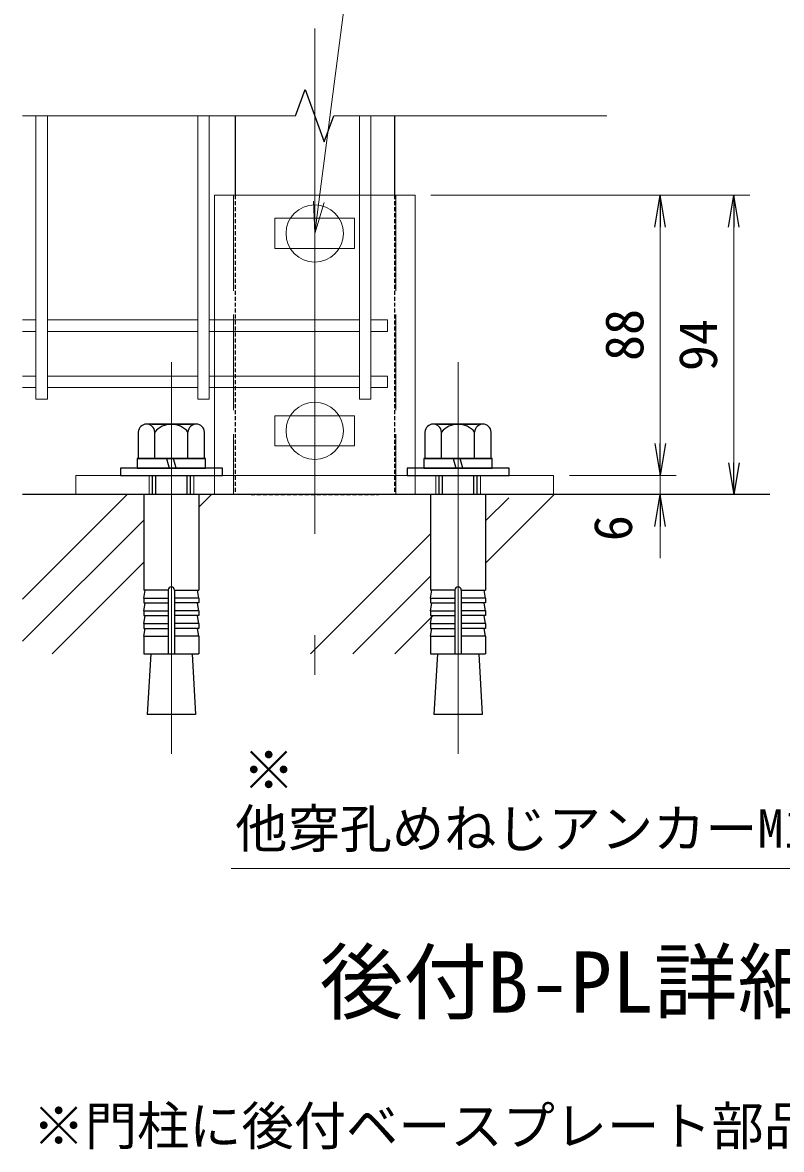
# Model space of a CAD drawing. Units: millimetres, scale not verified, with parts at other scales. Extents: x -1370 to 7030, y -2970 to 2970.
# Drawn here: x 4803 to 5756, y -1547 to -132 of the extents above; entities that cross this region are included whole.
import ezdxf
from ezdxf.enums import TextEntityAlignment as Align

# ---------------------------------------------------------------- set-up
doc = ezdxf.new("R2010")
doc.units = ezdxf.units.MM
doc.header["$LTSCALE"] = 20
for name, pattern in [('DASHED', [7.5, 6, -1.5]), ('USER1', [50.8, 31.75, -6.35, 6.35, -6.35]), ('USER3', [0.375, 0.25, -0.125])]:
    doc.linetypes.add(name, pattern=pattern)
for name, color, linetype, lineweight in [('0-1_D-BMK', 2, 'USER1', 13), ('0-2_D-STR1', 1, 'Continuous', 25), ('0-4_D-STR3', 3, 'Continuous', 13), ('0-5_D-STR-TXT', 7, 'Continuous', 13), ('0-7_D-STR2', 7, 'Continuous', 13), ('0-8_D-STR-DIM', 7, 'Continuous', 13), ('0-9_0', 7, 'Continuous', 25), ('0-C_D-DCR-HCH', 7, 'Continuous', 13), ('0-D_D-BGD', 7, 'Continuous', 25)]:
    doc.layers.add(name, color=color, linetype=linetype, lineweight=lineweight)
doc.layers.add('0-B_D-TTL-TXT', color=7, linetype='Continuous')
doc.styles.add('ＭＳ ゴシック', font='')
doc.styles.get('ＭＳ ゴシック').set_extended_font_data('MS Gothic')

# ---------------------------------------------------------------- blocks, each defined once
blk = doc.blocks.new('_Open')
at = {"layer": '0-9_0'}
blk.add_line((-20, 3.33), (0, 0), dxfattribs=at)
blk.add_lwpolyline([(-20, -3.33), (0, 0), (-20, 0)], dxfattribs=at)

msp = doc.modelspace()

# ---------------------------------------------------------------- linework, layer by layer
at = {"layer": '0-1_D-BMK'}
for p, q in [((5169.51, -139.07), (5169.51, -950.81)), ((4989.51, -558.1), (4989.51, -1050.11)), ((5349.51, -558.1), (5349.51, -1050.11))]:
    msp.add_line(p, q, dxfattribs=at)
at = {"layer": '0-2_D-STR1'}
for p, q in [((5069.5, -248.63), (5069.5, -348.5)), ((5269.5, -248.63), (5269.5, -348.5))]:
    msp.add_line(p, q, dxfattribs=at)
at = {"layer": '0-2_D-STR1', "linetype": 'USER3'}
for p, q in [((5069.5, -348.49), (5069.5, -724.5)), ((5269.5, -348.49), (5269.5, -724.5)), ((5089.5, -724.5), (5249.5, -724.5))]:
    msp.add_line(p, q, dxfattribs=at)
at = {"layer": '0-4_D-STR3', "linetype": 'DASHED'}
for p, q in [((5067.49, -348.5), (5067.49, -724.5)), ((5271.49, -348.5), (5271.49, -724.5)), ((4961.49, -700.5), (4961.49, -724.5)), ((5017.49, -700.5), (5017.49, -724.5)), ((5043.49, -700.5), (5043.49, -724.5)), ((5295.49, -700.5), (5295.49, -724.5)), ((5321.49, -700.5), (5321.49, -724.5)), ((5377.49, -700.5), (5377.49, -724.5))]:
    msp.add_line(p, q, dxfattribs=at)
at = {"layer": '0-4_D-STR3'}
for p, q in [((5295.49, -348.5), (5295.49, -700.5)), ((5219.46, -377.5), (5119.45, -377.5)), ((5119.45, -377.5), (5119.45, -415.5)), ((5219.45, -377.5), (5219.45, -415.5)), ((5219.45, -415.5), (5119.46, -415.5)), ((5219.46, -625.5), (5119.45, -625.5)), ((5119.45, -625.5), (5119.45, -663.5)), ((5219.45, -625.5), (5219.45, -663.5)), ((5219.45, -663.5), (5119.46, -663.5)), ((4869.5, -700.5), (5469.5, -700.5)), ((5469.5, -700.5), (5469.5, -724.5)), ((4954.91, -724.5), (5024.11, -724.5)), ((5314.91, -724.5), (5384.11, -724.5))]:
    msp.add_line(p, q, dxfattribs=at)
at = {"layer": '0-4_D-STR3', "lineweight": 25}
for p, q in [((5020.68, -636.1), (4958.33, -636.1)), ((4965.51, -636.1), (5013.51, -636.1)), ((5380.68, -636.1), (5318.33, -636.1)), ((5325.51, -636.1), (5373.51, -636.1)), ((4947.94, -646.1), (4947.94, -679.3)), ((4968.72, -679.3), (4968.72, -646.1)), ((5010.29, -679.3), (5010.29, -646.1)), ((5031.08, -679.3), (5031.08, -646.1)), ((5307.94, -646.1), (5307.94, -679.3)), ((5328.72, -679.3), (5328.72, -646.1)), ((5370.29, -679.3), (5370.29, -646.1)), ((5391.08, -679.3), (5391.08, -646.1)), ((5032.51, -679.3), (4946.51, -679.3)), ((4946.51, -679.3), (4946.51, -691.3)), ((4947.94, -679.3), (5031.08, -679.3)), ((4983.51, -679.3), (4986.72, -691.3)), ((4995.51, -691.3), (4992.29, -679.3)), ((5032.51, -691.3), (5032.51, -679.3)), ((5392.51, -679.3), (5306.51, -679.3)), ((5306.51, -679.3), (5306.51, -691.3)), ((5307.94, -679.3), (5391.08, -679.3)), ((5343.51, -679.3), (5346.72, -691.3)), ((5355.51, -691.3), (5352.29, -679.3)), ((5392.51, -691.3), (5392.51, -679.3)), ((4925.51, -691.3), (4925.51, -700.5)), ((5053.51, -691.3), (4925.51, -691.3)), ((4946.51, -691.3), (5032.51, -691.3)), ((5053.51, -700.5), (5053.51, -691.3)), ((5285.51, -691.3), (5285.51, -700.5)), ((5413.51, -691.3), (5285.51, -691.3)), ((5306.51, -691.3), (5392.51, -691.3)), ((5413.51, -700.5), (5413.51, -691.3)), ((4925.51, -700.5), (5053.51, -700.5)), ((4965.52, -700.5), (4965.52, -724.5)), ((4969.84, -724.5), (4969.84, -700.5)), ((5009.2, -724.5), (5009.2, -700.5)), ((5013.52, -724.5), (5013.52, -700.5)), ((5285.51, -700.5), (5413.51, -700.5)), ((5325.52, -700.5), (5325.52, -724.5)), ((5329.84, -724.5), (5329.84, -700.5)), ((5369.2, -724.5), (5369.2, -700.5)), ((5373.52, -724.5), (5373.52, -700.5)), ((4954.91, -724.5), (4954.91, -844.65)), ((5024.11, -724.5), (5024.11, -844.65)), ((5314.91, -724.5), (5314.91, -844.65)), ((5384.11, -724.5), (5384.11, -844.65)), ((4985.51, -844.65), (4954.91, -844.65)), ((4954.91, -854.65), (4956.64, -844.8)), ((4985.51, -844.65), (4985.51, -924.5)), ((4993.51, -844.65), (5024.11, -844.65)), ((4993.51, -844.65), (4993.51, -924.5)), ((5024.11, -854.65), (5022.37, -844.8)), ((5345.51, -844.65), (5314.91, -844.65)), ((5314.91, -854.65), (5316.64, -844.8)), ((5345.51, -844.65), (5345.51, -924.5)), ((5353.51, -844.65), (5384.11, -844.65)), ((5353.51, -844.65), (5353.51, -924.5)), ((5384.11, -854.65), (5382.37, -844.8)), ((4954.91, -854.65), (4985.51, -854.65)), ((4954.91, -854.65), (4954.91, -860.65)), ((4954.91, -860.65), (4985.51, -860.65)), ((4954.91, -870.65), (4956.64, -860.8)), ((5024.11, -854.65), (4993.51, -854.65)), ((5024.11, -860.65), (4993.51, -860.65)), ((5024.11, -870.65), (5022.37, -860.8)), ((5024.11, -854.65), (5024.11, -860.65)), ((5314.91, -854.65), (5345.51, -854.65)), ((5314.91, -854.65), (5314.91, -860.65)), ((5314.91, -860.65), (5345.51, -860.65)), ((5314.91, -870.65), (5316.64, -860.8)), ((5384.11, -854.65), (5353.51, -854.65)), ((5384.11, -860.65), (5353.51, -860.65)), ((5384.11, -870.65), (5382.37, -860.8)), ((5384.11, -854.65), (5384.11, -860.65)), ((4954.91, -870.65), (4985.51, -870.65)), ((4954.91, -870.65), (4954.91, -876.65)), ((4954.91, -876.65), (4985.51, -876.65)), ((4954.91, -886.65), (4956.64, -876.8)), ((5024.11, -870.65), (4993.51, -870.65)), ((5024.11, -876.65), (4993.51, -876.65)), ((5024.11, -886.65), (5022.37, -876.8)), ((5024.11, -870.65), (5024.11, -876.65)), ((5314.91, -870.65), (5345.51, -870.65)), ((5314.91, -870.65), (5314.91, -876.65)), ((5314.91, -876.65), (5345.51, -876.65)), ((5314.91, -886.65), (5316.64, -876.8)), ((5384.11, -870.65), (5353.51, -870.65)), ((5384.11, -876.65), (5353.51, -876.65)), ((5384.11, -886.65), (5382.37, -876.8)), ((5384.11, -870.65), (5384.11, -876.65)), ((4954.91, -886.65), (4985.51, -886.65)), ((4954.91, -886.65), (4954.91, -892.65)), ((5024.11, -886.65), (4993.51, -886.65)), ((5024.11, -886.65), (5024.11, -892.65)), ((5314.91, -886.65), (5345.51, -886.65)), ((5314.91, -886.65), (5314.91, -892.65)), ((5384.11, -886.65), (5353.51, -886.65)), ((5384.11, -886.65), (5384.11, -892.65)), ((4954.91, -902.5), (4956.64, -892.65)), ((4954.91, -892.65), (4985.51, -892.65)), ((4954.91, -902.5), (4985.51, -902.5)), ((4954.91, -902.5), (4954.91, -924.5)), ((5024.11, -892.65), (4993.51, -892.65)), ((5024.11, -902.5), (4993.51, -902.5)), ((5024.11, -902.5), (5022.37, -892.65)), ((5024.11, -902.5), (5024.11, -924.5)), ((5314.91, -902.5), (5316.64, -892.65)), ((5314.91, -892.65), (5345.51, -892.65)), ((5314.91, -902.5), (5345.51, -902.5)), ((5314.91, -902.5), (5314.91, -924.5)), ((5384.11, -892.65), (5353.51, -892.65)), ((5384.11, -902.5), (5353.51, -902.5)), ((5384.11, -902.5), (5382.37, -892.65)), ((5384.11, -902.5), (5384.11, -924.5)), ((4954.91, -924.5), (5024.11, -924.5)), ((4963.53, -924.5), (4959.19, -1000.9)), ((5015.48, -924.5), (5019.82, -1000.9)), ((5314.91, -924.5), (5384.11, -924.5)), ((5323.53, -924.5), (5319.19, -1000.9)), ((5375.48, -924.5), (5379.82, -1000.9)), ((5019.82, -1000.9), (4959.19, -1000.9)), ((5379.82, -1000.9), (5319.19, -1000.9))]:
    msp.add_line(p, q, dxfattribs=at)
at = {"layer": '0-4_D-STR3'}
for points in [[(5295.49, -348.5), (5043.49, -348.5), (5043.49, -700.5)], [(4869.5, -700.5), (4869.5, -724.5), (5469.5, -724.5)]]:
    msp.add_lwpolyline(points, dxfattribs=at)
for centre in [(5169.49, -396.51), (5169.51, -644.5)]:
    msp.add_circle(centre, 36, dxfattribs=at)
at = {"layer": '0-4_D-STR3', "lineweight": 25}
for centre, radius, start, end in [((4958.33, -646.5), 10.4, 2.20423, 177.79577), ((4989.51, -662.7), 26.6, 38.61324, 141.38676), ((5020.68, -646.5), 10.4, 2.20423, 177.79577), ((5318.33, -646.5), 10.4, 2.20423, 177.79577), ((5349.51, -662.7), 26.6, 38.61324, 141.38676), ((5380.68, -646.5), 10.4, 2.20423, 177.79577), ((4989.51, -844.65), 4, 0, 180), ((5349.51, -844.65), 4, 0, 180)]:
    msp.add_arc(centre, radius, start, end, dxfattribs=at)
at = {"layer": '0-7_D-STR2'}
for p, q in [((4819.47, -248.63), (4819.47, -604.5)), ((4833.87, -248.63), (4833.87, -604.5)), ((5022.54, -248.63), (5022.54, -604.5)), ((5036.94, -248.63), (5036.94, -604.5)), ((5225.62, -248.63), (5225.62, -604.5)), ((5240.02, -248.63), (5240.02, -604.5)), ((4819.47, -505.2), (4802.6, -505.2)), ((5022.54, -505.2), (4833.87, -505.2)), ((5225.62, -505.2), (5036.94, -505.2)), ((5260.82, -505.2), (5240.02, -505.2)), ((5260.82, -505.2), (5260.82, -519.6)), ((4819.47, -519.6), (4802.6, -519.6)), ((5022.54, -519.6), (4833.87, -519.6)), ((5225.62, -519.6), (5036.94, -519.6)), ((5260.82, -519.6), (5240.02, -519.6)), ((4819.47, -575.7), (4802.6, -575.7)), ((5022.54, -575.7), (4833.87, -575.7)), ((5225.62, -575.7), (5036.94, -575.7)), ((5260.82, -575.7), (5240.02, -575.7)), ((5260.82, -575.7), (5260.82, -590.1)), ((4819.47, -590.1), (4802.6, -590.1)), ((5022.54, -590.1), (4833.87, -590.1)), ((5225.62, -590.1), (5036.94, -590.1)), ((5260.82, -590.1), (5240.02, -590.1)), ((4833.87, -604.5), (4819.47, -604.5)), ((5036.94, -604.5), (5022.54, -604.5)), ((5240.02, -604.5), (5225.62, -604.5))]:
    msp.add_line(p, q, dxfattribs=at)
at = {"layer": '0-8_D-STR-DIM'}
for p, q in [((5315.5, -348.5), (5623.37, -348.5)), ((5315.5, -348.5), (5715.9, -348.5)), ((5181.21, -357.69), (5169.45, -396.5)), ((5603.37, -388.5), (5603.37, -660.5)), ((5695.9, -388.5), (5695.9, -684.5)), ((5603.37, -660.5), (5603.37, -620.5)), ((5489.5, -700.5), (5623.37, -700.5)), ((5489.5, -700.5), (5623.37, -700.5)), ((5603.37, -700.5), (5603.37, -724.5)), ((5489.5, -724.5), (5623.37, -724.5)), ((5489.5, -724.5), (5715.9, -724.5)), ((5603.37, -764.5), (5603.37, -804.5)), ((5064.51, -1194.5), (5066.31, -1194.5))]:
    msp.add_line(p, q, dxfattribs=at)
for points in [[(5167.99, -355.97), (5169.45, -396.5), (5174.6, -356.83), (5226.58, 43.05), (5580.28, 43.05), (5857.11, 43.05)], [(5911.25, -1038.63), (5926.13, -1000.9), (5905.53, -1035.19), (5809.85, -1194.5), (5456.15, -1194.5), (5066.31, -1194.5)]]:
    msp.add_lwpolyline(points, dxfattribs=at)
at = {"layer": '0-9_0'}
for p, q in [((5145.56, -248.63), (5157.53, -215.74)), ((5157.53, -215.74), (5181.47, -281.52)), ((5181.47, -281.52), (5193.44, -248.63))]:
    msp.add_line(p, q, dxfattribs=at)
at = {"layer": '0-C_D-DCR-HCH'}
for p, q in [((4802.6, -248.63), (5145.56, -248.63)), ((5536.4, -248.63), (5193.44, -248.63)), ((4802.6, -855.79), (4933.9, -724.5)), ((5024.07, -740.39), (5039.96, -724.5)), ((5384.08, -810.71), (5470.29, -724.5)), ((5384.08, -757.68), (5413.18, -728.58)), ((4802.6, -908.83), (4954.87, -756.56)), ((5164.23, -924.5), (5314.88, -773.85)), ((5349.48, -792.28), (5349.49, -792.27)), ((4839.96, -924.5), (4954.87, -809.59)), ((5217.26, -924.5), (5314.88, -826.88)), ((5270.3, -924.5), (5318.14, -876.65))]:
    msp.add_line(p, q, dxfattribs=at)
at = {"layer": '0-D_D-BGD'}
msp.add_line((5740.95, -724.5), (4802.6, -724.5), dxfattribs=at)

# ---------------------------------------------------------------- block references
at = {"layer": '0-8_D-STR-DIM', "xscale": 2, "yscale": 2}
for p, rotation in [((5603.37, -348.5), 90), ((5695.9, -348.5), 90), ((5603.37, -700.5), 270), ((5603.37, -700.5), 270), ((5695.9, -724.5), 270), ((5603.37, -724.5), 90)]:
    msp.add_blockref('_Open', p, dxfattribs=dict(at, rotation=rotation))

# ---------------------------------------------------------------- texts
at = {"layer": '0-5_D-STR-TXT', "style": 'ＭＳ ゴシック'}
for s, p in [('※', (5078.89, -1109.19)), ('他穿孔めねじアンカーM12', (5069.64, -1182.63)), ('※門柱に後付ベースプレート部品を使用する場合は', (4815.14, -1556.12))]:
    msp.add_text(s, height=48.09, dxfattribs=at).set_placement(p, align=Align.BOTTOM_LEFT)
at = {"layer": '0-8_D-STR-DIM', "style": 'ＭＳ ゴシック'}
for s, p in [('88', (5596.62, -556.75)), ('94', (5689.15, -569.5)), ('6', (5582.38, -783.12))]:
    msp.add_text(s, height=48.09, rotation=90, dxfattribs=at).set_placement(p, align=Align.BOTTOM_LEFT)
at = {"layer": '0-B_D-TTL-TXT', "style": 'ＭＳ ゴシック'}
msp.add_text('後付B-PL詳細図', height=76.98, dxfattribs=at).set_placement((5175.7, -1398.49), align=Align.BOTTOM_LEFT)

doc.saveas('drawing.dxf')
